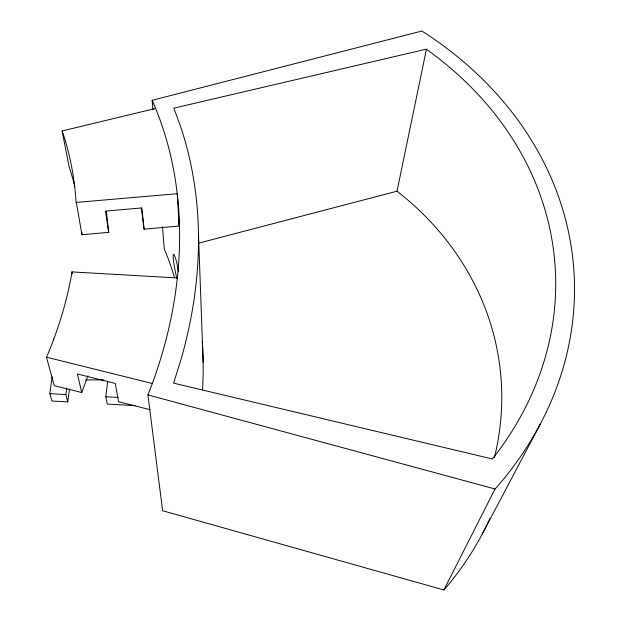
<?xml version="1.0" encoding="UTF-8"?>
<svg xmlns="http://www.w3.org/2000/svg" width="621" height="621" viewBox="0 0 621 621"><rect width="100%" height="100%" fill="white"/><g stroke="black" fill="none" stroke-linecap="round" stroke-linejoin="round"><path stroke-width="0.93" d="M52.125 376.893L49.827 393.667L51.916 401.019L67.736 401.896L69.498 389.251M135.137 405.629L107.247 404.085L105.818 396.772L107.635 381.628M67.736 401.896L65.834 394.552L66.734 388.179M177.358 277.975L71.958 271.897L71.578 274.482A556.307 377.708 -24.1 0 1 47.716 354.475L46.497 357.191L54.268 385.641L81.724 392.526L87.941 375.783M198.813 243.114L397.013 191.198L426.433 49.315A384.919 316.5 -3.1 0 1 492.383 458.989L173.593 383.134L181.324 358.441A718.303 489.022 -25.3 0 0 180.579 126.451L173.841 108.163L426.231 49.175M147.922 394.902C185.074 301.946 193.379 193.387 152.153 100.299L421.83 31.05L424.096 32.455A404.659 333.244 -3.2 0 1 497.305 486.53L495.053 488.983L443.868 589.95L162.624 510.734L147.922 394.902L495.053 488.983M482.191 534.145L540.317 424.003M443.868 589.95L445.746 587.854A332.825 293.586 -5.6 0 0 488.766 520.879M74.869 186.874A530.07 367.795 -24.9 0 0 69.11 166.746L62.092 130.969L155.646 108.442M62.092 130.969L62.861 133.041A556.307 377.708 -24.1 0 1 75.902 200.071L81.964 234.738L108.683 232.347L106.463 211.808M108.683 232.347L105.477 211.101L141.836 207.926L144.072 229.172L179.205 226.028L177.257 193.713L75.987 202.446M85.651 379.959L103.862 379.873M49.827 393.667L65.834 394.552M105.818 396.772L118.324 397.471M46.497 357.191L152.308 383.491M150.003 409.65L118.526 401.756L115.296 383.444L77.415 373.997L81.724 392.526M397.013 191.198L397.192 191.33A320.529 281.406 -5.3 0 1 494.401 457.607M71.958 271.897L72.347 273.752M178.506 220.416L179.205 226.028M141.378 208.128L144.072 229.172M152.153 100.299L152.937 109.948M162.461 226.634L164.27 248.819L168.144 258.483A552.713 410.9 -28.7 0 1 174.447 277.478M81.879 232.409L81.964 234.738M198.487 234.49L203.137 362.198M53.445 338.709L53.484 340.626M489.953 518.271A332.825 293.586 -5.6 0 1 489.146 520.049M202.244 341.519A580.224 429.429 -28.7 0 1 202.531 389.903M178.491 271.843A19.072 1.25 80.6 0 0 176.667 262.202A19.072 1.77 78.2 0 0 173.143 256.17A19.072 1.77 78.2 0 0 176.845 278.526"/></g></svg>
